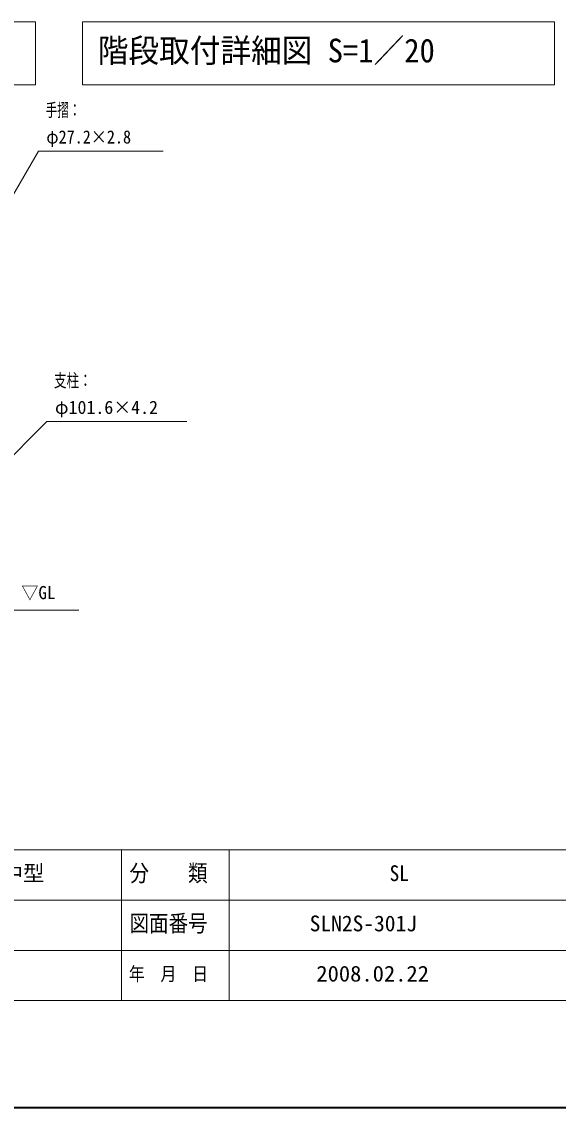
# Model space of a CAD drawing. Units: millimetres, scale not verified, with parts at other scales. Extents: x 0 to 420, y 0 to 297.
# Drawn here: x 253.8 to 328.6, y 0 to 151.4 of the extents above; entities that cross this region are included whole.
import ezdxf
from ezdxf.enums import TextEntityAlignment as Align

# ---------------------------------------------------------------- set-up
doc = ezdxf.new("R2010")
doc.units = ezdxf.units.MM
doc.header["$LTSCALE"] = 0.5
for name, color, linetype, lineweight in [('DEFPOINTS_3', 7, 'Continuous', 0), ('LY_2', 7, 'Continuous', 0), ('LY_5', 2, 'Continuous', 18), ('LY_6', 7, 'Continuous', 0)]:
    doc.layers.add(name, color=color, linetype=linetype, lineweight=lineweight)
doc.layers.add('LY_4', color=7, linetype='Continuous')
doc.styles.add('ＭＳ ゴシック', font='')
doc.styles.get('ＭＳ ゴシック').set_extended_font_data('MS Gothic')

msp = doc.modelspace()

# ---------------------------------------------------------------- linework, layer by layer
at = {"layer": 'DEFPOINTS_3'}
msp.add_line((0.25, -0.0353), (420.25, -0.0353), dxfattribs=at)
at = {"layer": 'LY_2'}
for p, q in [((17.75, 35.9647), (402.75, 35.9647)), ((267.75, 35.9647), (267.75, 14.9647)), ((282.75, 35.9647), (282.75, 14.9647)), ((215.25, 28.9647), (332.75, 28.9647)), ((160.25, 21.9647), (402.75, 21.9647)), ((17.75, 14.9647), (402.75, 14.9647))]:
    msp.add_line(p, q, dxfattribs=at)
at = {"layer": 'LY_5', "color": 7}
for p, q in [((255.7302, 151.3864), (180.9302, 151.3864)), ((255.7302, 142.5864), (255.7302, 151.3864)), ((328.11, 151.3864), (262.31, 151.3864)), ((262.31, 151.3864), (262.31, 142.5864)), ((328.11, 142.5864), (328.11, 151.3864)), ((180.9302, 142.5864), (255.7302, 142.5864)), ((262.31, 142.5864), (328.11, 142.5864))]:
    msp.add_line(p, q, dxfattribs=at)
at = {"layer": 'LY_5', "color": 7, "lineweight": 0}
for p, q in [((261.7993, 69.3647), (247.3153, 69.3647)), ((1.252, 0.115), (419.248, 0.115))]:
    msp.add_line(p, q, dxfattribs=at)
at = {"layer": 'LY_6'}
for p, q in [((251.0412, 124.5068), (256.1553, 133.3647)), ((256.1553, 133.3647), (257.1553, 133.3647)), ((257.1553, 133.3647), (273.5508, 133.3647)), ((249.4366, 87.803), (257.3153, 95.6817)), ((257.3153, 95.6817), (258.3153, 95.6817)), ((258.3153, 95.6817), (276.8537, 95.6817))]:
    msp.add_line(p, q, dxfattribs=at)

# ---------------------------------------------------------------- texts
at = {"layer": 'LY_2', "style": 'ＭＳ ゴシック', "width": 0.85}
for s, height, p in [('分\u3000\u3000類', 2.346, (268.85, 30.8647)), ('図面番号', 2.346, (268.85, 23.8647)), ('年\u3000月\u3000日', 1.906, (268.75, 17.1647))]:
    msp.add_text(s, height=height, dxfattribs=at).set_placement(p, align=Align.BOTTOM_LEFT)
at = {"layer": 'LY_4', "style": 'ＭＳ ゴシック'}
for s, p in [('二連スベリ 中型  ', (234.5, 30.9647)), ('SLN2S-301J', (293.9643, 23.9647))]:
    msp.add_text(s, height=2.199, dxfattribs=at).set_placement(p, align=Align.BOTTOM_LEFT)
for s, width, p in [('SL', 0.9, (305.1071, 30.9647)), ('2008.02.22', 1.05, (294.8929, 16.9647))]:
    msp.add_text(s, height=2.199, dxfattribs=dict(at, width=width)).set_placement(p, align=Align.BOTTOM_LEFT)
at = {"layer": 'LY_5', "color": 7, "style": 'ＭＳ ゴシック', "width": 0.95}
msp.add_text('階段取付詳細図 S=1／20', height=3.299, dxfattribs=at).set_placement((264.4242, 144.7364), align=Align.BOTTOM_LEFT)
at = {"layer": 'LY_6', "style": 'ＭＳ ゴシック'}
for s, width, p in [('手摺：', 0.65, (257.1601, 137.6147)), ('φ27.2×2.8', 0.9, (257.2575, 133.8647)), ('支柱：', 0.7, (258.3219, 99.9317)), ('▽GL', 0.95, (253.7745, 70.3647))]:
    msp.add_text(s, height=1.833, dxfattribs=dict(at, width=width)).set_placement(p, align=Align.BOTTOM_LEFT)
msp.add_text('φ101.6×4.2', height=1.833, dxfattribs=at).set_placement((258.4536, 96.1817), align=Align.BOTTOM_LEFT)

doc.saveas('drawing.dxf')
